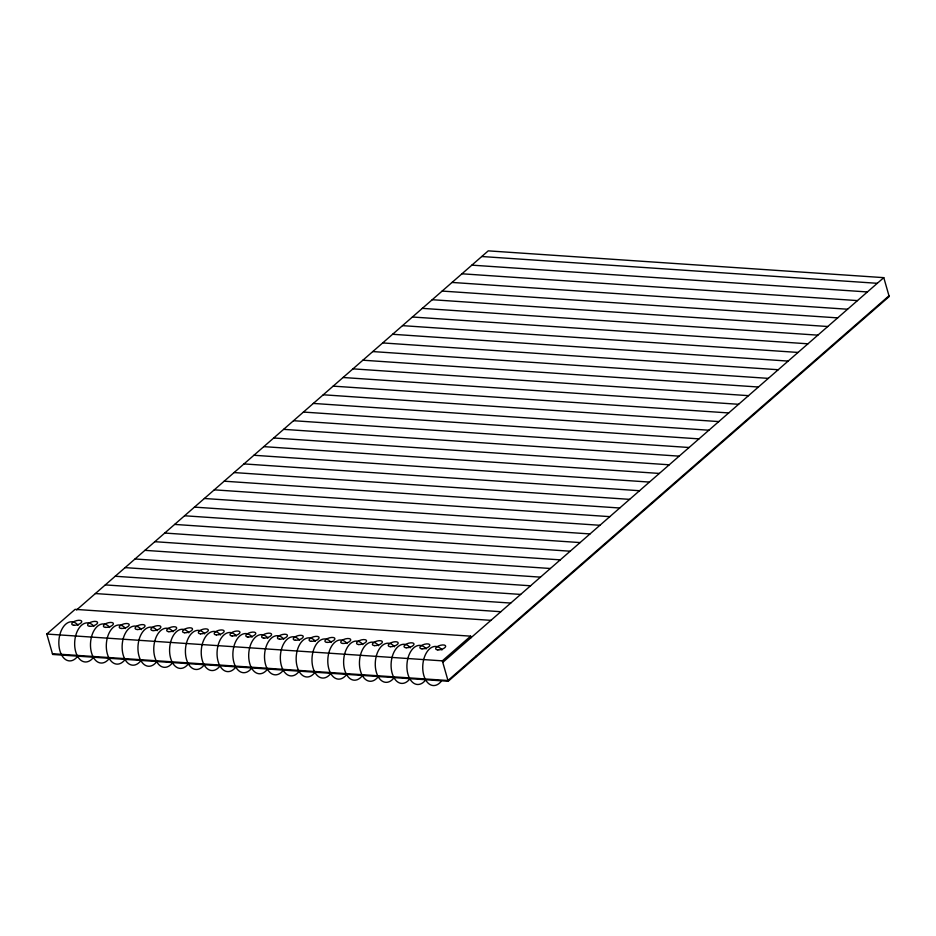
<?xml version="1.0" encoding="UTF-8"?>
<svg xmlns="http://www.w3.org/2000/svg" width="936" height="936" viewBox="0 0 936 936"><rect width="100%" height="100%" fill="white"/><g stroke="black" fill="none" stroke-linecap="round" stroke-linejoin="round"><path stroke-width="1.4" d="M76.576 609.956L488.241 250.86L883.783 277.653L889.2 296.56L448.192 681.268L52.65 654.463L46.8 634.046L75.102 609.359L470.644 636.164L471.077 637.673M46.8 634.046L442.342 660.851L470.644 636.164M442.775 662.36L883.783 277.653M888.978 295.799L447.97 680.507L52.439 653.714M481.771 256.511L877.301 283.304M471.861 265.145L867.391 291.95M461.951 273.792L857.493 300.596M452.041 282.438L847.583 309.231M442.143 291.073L837.673 317.877M432.233 299.719L827.763 326.512M422.323 308.365L817.865 335.158M412.413 317L807.955 343.805M402.515 325.646L798.045 352.439M392.605 334.281L788.135 361.085M382.695 342.927L778.237 369.732M372.785 351.573L768.327 378.366M362.887 360.208L758.417 387.013M352.977 368.854L748.507 395.659M343.067 377.5L738.609 404.293M333.157 386.135L728.699 412.94M323.259 394.781L718.789 421.586M313.349 403.428L708.88 430.221M303.44 412.062L698.981 438.867M293.53 420.709L689.072 447.502M283.631 429.355L679.162 456.148M273.721 437.99L669.252 464.794M263.812 446.636L659.353 473.429M253.902 455.27L649.444 482.075M244.004 463.917L639.534 490.721M234.094 472.563L629.624 499.356M224.184 481.198L619.726 508.002M214.274 489.844L609.816 516.649M204.376 498.49L599.906 525.283M194.466 507.125L589.996 533.929M184.556 515.771L580.098 542.576M174.646 524.417L570.188 551.21M164.748 533.052L560.278 559.857M154.838 541.698L550.368 568.491M144.928 550.345L540.47 577.138M135.018 558.979L530.56 585.784M125.12 567.625L520.65 594.418M115.21 576.26L510.74 603.065M105.3 584.906L500.842 611.711M95.39 593.553L490.932 620.346M476.272 655.82L476.494 656.581M442.342 660.851L448.192 681.268M78.039 625.33A22.008 13.244 -86.1 0 0 77.208 624.289A19.609 11.794 -86.1 0 0 61.764 629.518A19.609 11.794 -86.1 0 0 61.741 655.212A19.609 11.794 -86.1 0 0 77.173 656.885M93.857 626.406A22.008 13.244 -86.1 0 0 93.027 625.365A19.609 11.794 -86.1 0 0 77.583 630.583A19.609 11.794 -86.1 0 0 77.559 656.288A19.609 11.794 -86.1 0 0 92.992 657.961M109.688 627.483A22.008 13.244 -86.1 0 0 108.845 626.43A19.609 11.794 -86.1 0 0 93.413 631.66A19.609 11.794 -86.1 0 0 93.378 657.353A19.609 11.794 -86.1 0 0 108.81 659.026M124.64 660.102A19.609 11.794 -86.1 0 1 109.196 658.429A19.609 11.794 -86.1 0 1 109.231 632.736A19.609 11.794 -86.1 0 1 124.675 627.506A22.008 13.244 -86.1 0 1 125.506 628.547M140.458 661.179A19.609 11.794 -86.1 0 1 125.026 659.494A19.609 11.794 -86.1 0 1 125.05 633.801A19.609 11.794 -86.1 0 1 140.494 628.582A22.008 13.244 -86.1 0 1 141.324 629.624M156.277 662.243A19.609 11.794 -86.1 0 1 140.845 660.57A19.609 11.794 -86.1 0 1 140.868 634.877A19.609 11.794 -86.1 0 1 156.312 629.647A22.008 13.244 -86.1 0 1 157.154 630.688M172.095 663.32A19.609 11.794 -86.1 0 1 156.663 661.647A19.609 11.794 -86.1 0 1 156.698 635.942A19.609 11.794 -86.1 0 1 172.13 630.724A22.008 13.244 -86.1 0 1 172.973 631.765M187.925 664.385A19.609 11.794 -86.1 0 1 172.481 662.711A19.609 11.794 -86.1 0 1 172.516 637.018A19.609 11.794 -86.1 0 1 187.96 631.788A22.008 13.244 -86.1 0 1 188.791 632.841M203.744 665.461A19.609 11.794 -86.1 0 1 188.311 663.788A19.609 11.794 -86.1 0 1 188.335 638.095A19.609 11.794 -86.1 0 1 203.779 632.865A22.008 13.244 -86.1 0 1 204.61 633.906M219.562 666.537A19.609 11.794 -86.1 0 1 204.13 664.864A19.609 11.794 -86.1 0 1 204.153 639.159A19.609 11.794 -86.1 0 1 219.597 633.941A22.008 13.244 -86.1 0 1 220.44 634.982M235.381 667.602A19.609 11.794 -86.1 0 1 219.948 665.929A19.609 11.794 -86.1 0 1 219.983 640.236A19.609 11.794 -86.1 0 1 235.416 635.006A22.008 13.244 -86.1 0 1 236.258 636.059M251.211 668.678A19.609 11.794 -86.1 0 1 235.767 667.005A19.609 11.794 -86.1 0 1 235.802 641.312A19.609 11.794 -86.1 0 1 251.246 636.082A22.008 13.244 -86.1 0 1 252.076 637.123M267.029 669.755A19.609 11.794 -86.1 0 1 251.597 668.07A19.609 11.794 -86.1 0 1 251.62 642.377A19.609 11.794 -86.1 0 1 267.064 637.159A22.008 13.244 -86.1 0 1 267.895 638.2M282.847 670.819A19.609 11.794 -86.1 0 1 267.415 669.146A19.609 11.794 -86.1 0 1 267.439 643.453A19.609 11.794 -86.1 0 1 282.883 638.223A22.008 13.244 -86.1 0 1 283.725 639.265M298.666 671.896A19.609 11.794 -86.1 0 1 283.234 670.223A19.609 11.794 -86.1 0 1 283.269 644.518A19.609 11.794 -86.1 0 1 298.701 639.3A22.008 13.244 -86.1 0 1 299.543 640.341M314.496 672.961A19.609 11.794 -86.1 0 1 299.052 671.287A19.609 11.794 -86.1 0 1 299.087 645.594A19.609 11.794 -86.1 0 1 314.531 640.364A22.008 13.244 -86.1 0 1 315.362 641.417M330.314 674.037A19.609 11.794 -86.1 0 1 314.882 672.364A19.609 11.794 -86.1 0 1 314.905 646.671A19.609 11.794 -86.1 0 1 330.35 641.441A22.008 13.244 -86.1 0 1 331.18 642.482M346.133 675.113A19.609 11.794 -86.1 0 1 330.7 673.44A19.609 11.794 -86.1 0 1 330.724 647.735A19.609 11.794 -86.1 0 1 346.168 642.517A22.008 13.244 -86.1 0 1 347.01 643.558M362.829 644.635A22.008 13.244 -86.1 0 0 361.998 643.582A19.609 11.794 -86.1 0 0 346.554 648.812A19.609 11.794 -86.1 0 0 346.519 674.505A19.609 11.794 -86.1 0 0 361.951 676.178M377.781 677.255A19.609 11.794 -86.1 0 1 362.349 675.581A19.609 11.794 -86.1 0 1 362.372 649.888A19.609 11.794 -86.1 0 1 377.816 644.658A22.008 13.244 -86.1 0 1 378.647 645.7M393.6 678.331A19.609 11.794 -86.1 0 1 378.167 676.646A19.609 11.794 -86.1 0 1 378.191 650.953A19.609 11.794 -86.1 0 1 393.635 645.735A22.008 13.244 -86.1 0 1 394.465 646.776M409.418 679.396A19.609 11.794 -86.1 0 1 393.986 677.722A19.609 11.794 -86.1 0 1 394.009 652.029A19.609 11.794 -86.1 0 1 409.453 646.799A22.008 13.244 -86.1 0 1 410.296 647.841M425.236 680.472A19.609 11.794 -86.1 0 1 409.804 678.799A19.609 11.794 -86.1 0 1 409.839 653.094A19.609 11.794 -86.1 0 1 425.283 647.876A22.008 13.244 -86.1 0 1 426.114 648.917M441.067 681.537A19.609 11.794 -86.1 0 1 425.634 679.864A19.609 11.794 -86.1 0 1 425.658 654.17A19.609 11.794 -86.1 0 1 441.102 648.94A22.008 13.244 -86.1 0 1 441.932 649.993M73.932 625.26A5.183 2.129 -16 0 0 81.771 621.785A5.183 2.129 -16 0 0 74.623 621.293A5.183 2.129 -16 0 0 73.932 625.26M89.751 626.324A5.183 2.129 -16 0 0 97.59 622.85A5.183 2.129 -16 0 0 90.441 622.37A5.183 2.129 -16 0 0 89.751 626.324M105.569 627.401A5.183 2.129 -16 0 0 113.408 623.926A5.183 2.129 -16 0 0 106.259 623.434A5.183 2.129 -16 0 0 105.569 627.401M121.387 628.477A5.183 2.129 -16 0 0 129.238 624.991A5.183 2.129 -16 0 0 122.089 624.511A5.183 2.129 -16 0 0 121.387 628.477M137.218 629.542A5.183 2.129 -16 0 0 145.057 626.067A5.183 2.129 -16 0 0 137.908 625.587A5.183 2.129 -16 0 0 137.218 629.542M153.036 630.618A5.183 2.129 -16 0 0 160.875 627.143A5.183 2.129 -16 0 0 153.726 626.652A5.183 2.129 -16 0 0 153.036 630.618M168.854 631.695A5.183 2.129 -16 0 0 176.693 628.208A5.183 2.129 -16 0 0 169.545 627.728A5.183 2.129 -16 0 0 168.854 631.695M184.684 632.759A5.183 2.129 -16 0 0 192.524 629.284A5.183 2.129 -16 0 0 185.375 628.793A5.183 2.129 -16 0 0 184.684 632.759M200.503 633.836A5.183 2.129 -16 0 0 208.342 630.349A5.183 2.129 -16 0 0 201.193 629.87A5.183 2.129 -16 0 0 200.503 633.836M216.321 634.9A5.183 2.129 -16 0 0 224.16 631.426A5.183 2.129 -16 0 0 217.012 630.946A5.183 2.129 -16 0 0 216.321 634.9M232.14 635.977A5.183 2.129 -16 0 0 239.979 632.502A5.183 2.129 -16 0 0 232.83 632.011A5.183 2.129 -16 0 0 232.14 635.977M247.97 637.053A5.183 2.129 -16 0 0 255.809 633.567A5.183 2.129 -16 0 0 248.66 633.087A5.183 2.129 -16 0 0 247.97 637.053M263.788 638.118A5.183 2.129 -16 0 0 271.627 634.643A5.183 2.129 -16 0 0 264.478 634.163A5.183 2.129 -16 0 0 263.788 638.118M279.607 639.194A5.183 2.129 -16 0 0 287.446 635.72A5.183 2.129 -16 0 0 280.297 635.228A5.183 2.129 -16 0 0 279.607 639.194M295.425 640.271A5.183 2.129 -16 0 0 303.264 636.784A5.183 2.129 -16 0 0 296.115 636.304A5.183 2.129 -16 0 0 295.425 640.271M311.255 641.335A5.183 2.129 -16 0 0 319.094 637.861A5.183 2.129 -16 0 0 311.945 637.369A5.183 2.129 -16 0 0 311.255 641.335M327.073 642.412A5.183 2.129 -16 0 0 334.912 638.925A5.183 2.129 -16 0 0 327.764 638.446A5.183 2.129 -16 0 0 327.073 642.412M342.892 643.477A5.183 2.129 -16 0 0 350.731 640.002A5.183 2.129 -16 0 0 343.582 639.522A5.183 2.129 -16 0 0 342.892 643.477M358.71 644.553A5.183 2.129 -16 0 0 366.561 641.078A5.183 2.129 -16 0 0 359.412 640.587A5.183 2.129 -16 0 0 358.71 644.553M374.54 645.629A5.183 2.129 -16 0 0 382.379 642.143A5.183 2.129 -16 0 0 375.231 641.663A5.183 2.129 -16 0 0 374.54 645.629M390.359 646.694A5.183 2.129 -16 0 0 398.198 643.219A5.183 2.129 -16 0 0 391.049 642.74A5.183 2.129 -16 0 0 390.359 646.694M406.177 647.77A5.183 2.129 -16 0 0 414.016 644.296A5.183 2.129 -16 0 0 406.867 643.804A5.183 2.129 -16 0 0 406.177 647.77M421.996 648.847A5.183 2.129 -16 0 0 429.846 645.36A5.183 2.129 -16 0 0 422.698 644.881A5.183 2.129 -16 0 0 421.996 648.847M437.826 649.912A5.183 2.129 -16 0 0 445.665 646.437A5.183 2.129 -16 0 0 438.516 645.945A5.183 2.129 -16 0 0 437.826 649.912"/></g></svg>
